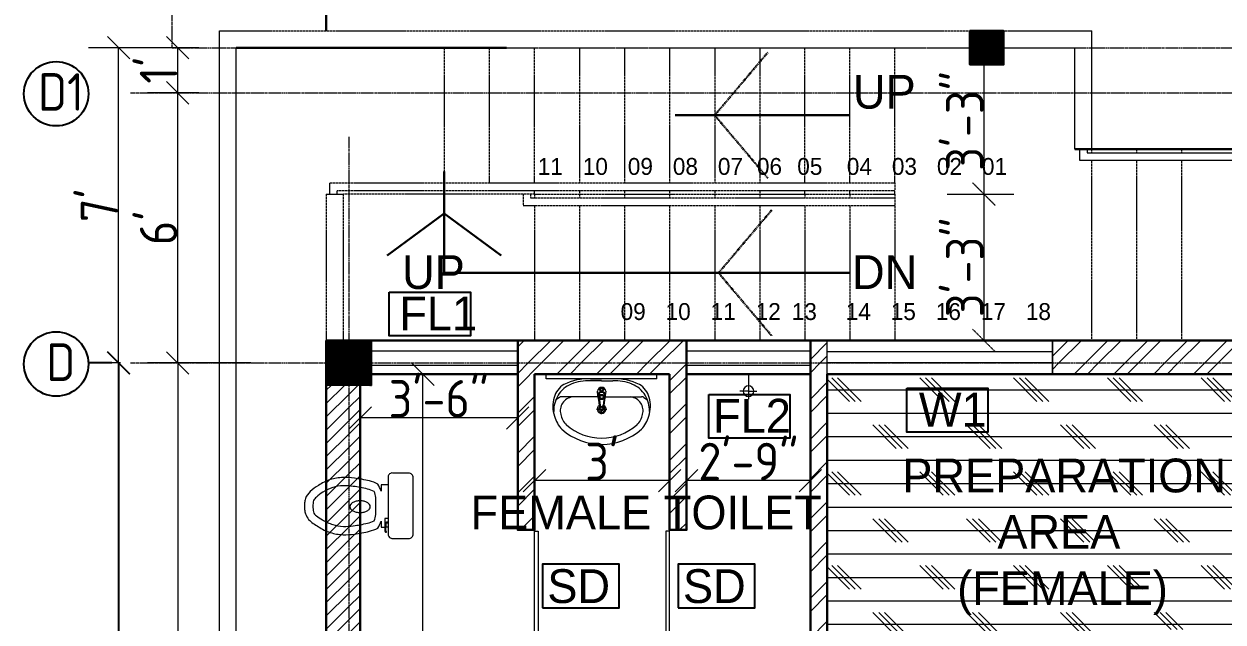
# Model space of a CAD drawing. Extents: x -95606 to 113309, y -42160 to -940.
# Drawn here: x -42601.6 to -42282, y -19575.5 to -19416.1 of the extents above; entities that cross this region are included whole.
import ezdxf

# ---------------------------------------------------------------- set-up
doc = ezdxf.new("R2010")
doc.units = 0
doc.header["$LTSCALE"] = 0.02
doc.header["$MEASUREMENT"] = 0
doc.header["$PDMODE"] = 3
doc.header["$PDSIZE"] = -2
for name, pattern in [('( Dashed )', [0.75, 0.5, -0.25]), ('ACAD_ISO04W100', [30, 24, -3, 0, -3]), ('CENTERX2', [101.6, 63.5, -12.7, 12.7, -12.7])]:
    doc.linetypes.add(name, pattern=pattern)
doc.layers.get('0').update_dxf_attribs({"linetype": 'CONTINUOUS'})
doc.layers.get('DEFPOINTS').update_dxf_attribs({"linetype": 'CONTINUOUS'})
for name, color, linetype, lineweight in [('dimension', 250, 'CONTINUOUS', 18), ('DOOR WIN TEXT', 102, 'CONTINUOUS', 25), ('Hatch', 252, 'CONTINUOUS', 9), ('RBH CENTER LINE', 1, 'ACAD_ISO04W100', 13), ('RBH DIMENSIONS', 8, 'CONTINUOUS', 15), ('RBH FURNISHING', 112, 'CONTINUOUS', 0), ('RBH HAND RAIL - 0.13', 131, 'CONTINUOUS', 13), ('RBH hatch', 43, 'CONTINUOUS', 0), ('RBH TEXT', 50, 'CONTINUOUS', 13), ('RBH TEXT FRAME', 90, 'CONTINUOUS', 25), ('RBH WALL - 0.18', 252, 'CONTINUOUS', 18), ('RBH WALL - 0.30', 7, 'CONTINUOUS', 30), ('RBH-FURNITURE', 112, 'CONTINUOUS', 15), ('T', 15, 'CONTINUOUS', 9)]:
    doc.layers.add(name, color=color, linetype=linetype, lineweight=lineweight)
doc.layers.add('RBH DO & WIN', color=7, linetype='CONTINUOUS', lineweight=9, true_color=0x8a008a)
doc.layers.add('RBH STAIRCASE', color=7, linetype='CONTINUOUS', lineweight=15, true_color=0x287763)
doc.styles.add('RBH-225', font='ARIALN.TTF', dxfattribs={"height": 225})
doc.styles.get("Standard").update_dxf_attribs({"font": 'ISOCP'})
doc.dimstyles.new('RBH DIM 01', dxfattribs={"dimtxt": 10, "dimasz": 6, "dimexe": 8, "dimexo": 5, "dimgap": 0.09, "dimtad": 1, "dimdec": 0, "dimzin": 0, "dimdsep": 46, "dimlunit": 4, "dimtxsty": 'Standard', "dimblk": 'OBLIQUE', "dimcen": 0.09, "dimclrd": 4, "dimclre": 1, "dimclrt": 2, "dimadec": 0, "dimazin": 0, "dimtfac": 1, "dimtdec": 0, "dimtofl": 0, "dimtmove": 0, "dimatfit": 3, "dimldrblk": 'OPEN30', "dimfxl": 1, "dimtolj": 1, "dimtzin": 0, "dimlwd": -1, "dimlwe": -1, "dimarcsym": 0})
pattern_1 = [(45, (-411609.7358, -522238.5927), (-1.767766953, 1.767766953), [])]
pattern_2 = [(45, (-42283.114, -20054.234), (-5.3033, 5.3033), []), (45, (-42279.5785, -20054.234), (-5.3033, 5.3033), [])]

# ---------------------------------------------------------------- blocks, each defined once
blk = doc.blocks.new('_Oblique')
at = {"color": 0, "linetype": 'ByBlock', "lineweight": -2}
blk.add_line((-0.5, -0.5), (0.5, 0.5), dxfattribs=at)
blk = doc.blocks.new('*D916')
at = {"layer": 'DEFPOINTS', "color": 0, "lineweight": -2, "ltscale": 0.75, "transparency": 16777216}
for p in [(-42536.13, -19506.46), (-42560.61, -19713.46), (-42536.13, -19713.46)]:
    blk.add_point(p, dxfattribs=at)
at = {"layer": 'RBH DIMENSIONS', "color": 1, "ltscale": 0.75, "transparency": 16777216}
for p, q in [((-42541.13, -19506.46), (-42568.61, -19506.46)), ((-42541.13, -19713.46), (-42568.61, -19713.46))]:
    blk.add_line(p, q, dxfattribs=at)
at = {"layer": 'RBH DIMENSIONS', "color": 4, "ltscale": 0.75, "transparency": 16777216}
blk.add_line((-42560.61, -19506.46), (-42560.61, -19713.46), dxfattribs=at)
at = {"layer": 'RBH DIMENSIONS', "color": 4, "ltscale": 0.75, "transparency": 16777216, "xscale": 6, "yscale": 6, "zscale": 6}
for p, rotation in [((-42560.61, -19506.46), 90), ((-42560.61, -19713.46), 270)]:
    blk.add_blockref('_Oblique', p, dxfattribs=dict(at, rotation=rotation))
at = {"layer": 'RBH DIMENSIONS', "color": 2, "ltscale": 0.75, "transparency": 16777216, "insert": (-42565.7, -19609.96), "char_height": 10, "attachment_point": 5, "rotation": 90}
blk.add_mtext('\\A1;17\'-3"', dxfattribs=at)
blk = doc.blocks.new('_Open30')
at = {"color": 0, "linetype": 'ByBlock', "lineweight": -2}
for p, q in [((-1, 0.268), (0, 0)), ((0, 0), (-1, -0.268)), ((0, 0), (-1, 0))]:
    blk.add_line(p, q, dxfattribs=at)
blk = doc.blocks.new('*D1022')
at = {"layer": 'DEFPOINTS', "color": 0, "lineweight": -2, "ltscale": 0.75, "transparency": 16777216}
for p in [(-42573.16, -19506.46), (-42576.35, -20127.46), (-42573.16, -20127.46)]:
    blk.add_point(p, dxfattribs=at)
at = {"layer": 'DOOR WIN TEXT', "color": 1, "ltscale": 0.75, "transparency": 16777216}
for p, q in [((-42578.16, -19506.46), (-42584.35, -19506.46)), ((-42578.16, -20127.46), (-42584.35, -20127.46))]:
    blk.add_line(p, q, dxfattribs=at)
at = {"layer": 'DOOR WIN TEXT', "color": 4, "ltscale": 0.75, "transparency": 16777216}
blk.add_line((-42576.35, -19506.46), (-42576.35, -20127.46), dxfattribs=at)
at = {"layer": 'DOOR WIN TEXT', "color": 4, "ltscale": 0.75, "transparency": 16777216, "xscale": 6, "yscale": 6, "zscale": 6}
for p, rotation in [((-42576.35, -19506.46), 90), ((-42576.35, -20127.46), 270)]:
    blk.add_blockref('_Oblique', p, dxfattribs=dict(at, rotation=rotation))
at = {"layer": 'DOOR WIN TEXT', "color": 2, "ltscale": 0.75, "transparency": 16777216, "insert": (-42581.44, -19816.96), "char_height": 10, "attachment_point": 5, "rotation": 90}
blk.add_mtext('\\A1;51\'-9"', dxfattribs=at)
blk = doc.blocks.new('WC')
at = {"layer": 'T', "color": 20, "linetype": 'Continuous'}
blk.add_lwpolyline([(5.19, -7.49), (5.19, -5.59), (3.55, -5.59, 0.030523), (5.44, -4.74, 0.05474), (6.26, -2.48, 0.027682), (7.01, 1.53, 0.037906), (7.17, 4.51, 0.071829), (6.6, 7.97, 0.071599), (5.06, 11.13, 0.031633), (3.45, 13.29, 0.110465), (1.54, 14.57, 0.07261), (0.41, 14.79, 0.024061), (-0.48, 14.82, 0.024061), (-1.37, 14.79, 0.07261), (-2.5, 14.57, 0.050277), (-3.98, 13.73, 0.071878), (-5.95, 11.13, 0.071599), (-7.48, 7.97, 0.071829), (-8.06, 4.51, 0.037906), (-7.9, 1.53, 0.027682), (-7.15, -2.48, 0.05474), (-6.32, -4.74, 0.030523), (-4.44, -5.59), (-6.07, -5.59), (-6.07, -6.59)], format="xyb", dxfattribs=at)
at = {"layer": 'T', "color": 15, "linetype": 'Continuous'}
blk.add_lwpolyline([(4.82, 1.82, 0.037906), (4.96, 4.46, 0.071829), (4.49, 7.3, 0.071599), (3.23, 9.89, 0.086862), (1.94, 11.66, 0.110155), (1.03, 12.41, 0.060632), (-0.48, 12.6, 0.060632), (-1.99, 12.41, 0.164712), (-3.03, 11.66, 0.057058), (-4.11, 10.06, 0.044456), (-5.37, 7.3, 0.071829), (-5.84, 4.46, 0.037906), (-5.7, 1.82, 0.027682), (-5, -1.96, 0.05474), (-4.34, -3.76, 0.070903), (-2.72, -4.2), (-0.48, -4.2), (1.84, -4.2, 0.070903), (3.45, -3.76, 0.05474), (4.11, -1.96, 0.027682)], format="xyb", close=True, dxfattribs=at)
at = {"layer": 'T', "color": 20, "linetype": 'Continuous'}
for points in [[(0.97, 0, 0.059019), (0.84, 1.08, 0.072585), (0.51, 1.91, 0.106664), (-0.05, 2.53, 0.156282), (-0.6, 2.7, 0.156282), (-1.15, 2.53, 0.106664), (-1.71, 1.91, 0.072585), (-2.04, 1.08, 0.059019), (-2.17, 0, 0.059019), (-2.04, -1.08, 0.072585), (-1.71, -1.91, 0.106664), (-1.15, -2.53, 0.156282), (-0.6, -2.7, 0.156282), (-0.05, -2.53, 0.106664), (0.51, -1.91, 0.072585), (0.84, -1.08, 0.059019)], [(-7.9, -14.15), (-0.48, -14.15), (7.16, -14.15, 0.414214), (8.37, -12.94), (8.37, -8.7, 0.457962), (7.4, -7.49), (-0.48, -7.49), (-7.92, -7.49, 0.418648), (-9.11, -8.7), (-9.11, -12.94, 0.414214)]]:
    blk.add_lwpolyline(points, format="xyb", close=True, dxfattribs=at)
for points in [[(-3.72, -7.5), (-3.72, -6.59), (-7.09, -6.59), (-7.4, -6.74), (-7.43, -7), (-7.2, -7.03), (-7.1, -6.89), (-6.77, -6.83), (-4.63, -7.05), (-4.63, -7.49)], [(-6.07, -7.49), (-6.07, -6.95)], [(-4.93, -7.03), (-4.93, -7.49)]]:
    blk.add_lwpolyline(points, dxfattribs=at)
blk = doc.blocks.new('WB')
at = {"layer": 'RBH-FURNITURE'}
for p, q in [((14.75, 0), (-14.75, 0)), ((-14.75, -1.21), (-14.75, 0)), ((14.75, -1.21), (14.75, 0)), ((14.75, -1.21), (-14.75, -1.21)), ((-3, -1.21), (0, -1.21)), ((0, -1.73), (-3, -1.73)), ((3, -1.21), (0, -1.21)), ((0, -1.73), (3, -1.73)), ((-11.23, -6.17), (-12.21, -6.82)), ((-0.92, -6.02), (-10.63, -6.02)), ((-0.97, -5.68), (-1.09, -4.54)), ((-0.79, -6.87), (-0.97, -5.68)), ((-0.79, -5.6), (-0.43, -8.26)), ((0.79, -5.6), (0.43, -8.26)), ((0.97, -5.68), (0.79, -6.87)), ((0.92, -6.02), (10.63, -6.02)), ((1.09, -4.54), (0.97, -5.68)), ((11.23, -6.17), (12.21, -6.82)), ((-1.37, -9.3), (-0.4, -9.3)), ((-0.58, -8.36), (-0.79, -6.87)), ((-0.43, -9.02), (-0.51, -8.59)), ((-0.4, -9.29), (-0.43, -9.02)), ((0.43, -9.02), (0.4, -9.29)), ((0.4, -9.3), (1.37, -9.3)), ((0.51, -8.59), (0.43, -9.02)), ((0.79, -6.87), (0.58, -8.36)), ((-12.78, -9.89), (-12.88, -9.99)), ((0, -10.67), (0, -9.65)), ((12.78, -9.89), (12.88, -9.99))]:
    blk.add_line(p, q, dxfattribs=at)
for centre, radius in [((0, -6.07), 0.685), ((0, -4.04), 0.514), ((0, -6.07), 0.432), ((0, -4.04), 0.321)]:
    blk.add_circle(centre, radius, dxfattribs=at)
for centre, radius, start, end in [((-7.16, -7.59), 5.67, 120.7623, 165.9135), ((-5.53, -9.31), 7.14, 110.9838, 148.6276), ((-3.52, -16.03), 14.83, 87.9944, 116.1607), ((-3.22, -15.03), 13.31, 89.0694, 111.4765), ((3.52, -16.03), 14.83, 63.8393, 92.0056), ((3.22, -15.03), 13.31, 68.5235, 90.9306), ((5.53, -9.31), 7.14, 31.3724, 69.0162), ((7.16, -7.59), 5.67, 14.0865, 59.2377), ((-4.92, -8.56), 8.09, 163.1196, 198.8786), ((-4.11, -9.93), 8.67, 150.0649, 179.7323), ((-10.69, -7), 0.983, 86.5266, 123.1336), ((-7.35, -9.72), 3.69, 97.2543, 195.0894), ((-0.01, -4.56), 1.07, 89.3443, 179.2708), ((-0.01, -5.53), 0.972, 89.2747, 188.6156), ((-0.02, -5.62), 0.775, 88.6678, 178.6678), ((0.01, -4.56), 1.07, 0.7292, 90.6557), ((0.01, -5.53), 0.972, 351.3844, 90.7253), ((0.02, -5.62), 0.775, 1.3322, 91.3322), ((7.35, -9.72), 3.69, 344.9106, 82.7457), ((10.69, -7), 0.983, 56.8664, 93.4734), ((4.11, -9.93), 8.67, 0.2677, 29.9351), ((4.92, -8.56), 8.09, 341.1214, 16.8804), ((0, -9.3), 1.17, 120.0928, 59.9072), ((0, -9.3), 0.811, 127.5099, 52.4901), ((0.08, -8.28), 0.662, 186.9811, 207.7666), ((0.08, -8.28), 0.662, 207.7666, 263.0189), ((-0.02, -8.2), 0.416, 187.5946, 272.7942), ((-0.02, -8.97), 0.416, 187.5946, 220.849), ((-0.02, -9.27), 0.382, 183.1717, 272.2809), ((-0.02, -8.97), 0.416, 220.849, 272.7942), ((0.02, -8.2), 0.416, 267.2058, 352.4054), ((-0.08, -8.28), 0.662, 276.9811, 332.2334), ((0.02, -8.97), 0.416, 267.2058, 352.4054), ((0.02, -9.27), 0.382, 267.7191, 356.8283), ((-0.08, -8.28), 0.662, 332.2334, 353.0189), ((-4.48, -8.94), 8.39, 195.4747, 223.0442), ((-5.28, -9.48), 5.76, 192.0953, 224.6543), ((5.28, -9.48), 5.76, 315.3457, 347.9047), ((4.48, -8.94), 8.39, 316.9558, 344.5253), ((0.05, -2.55), 16.14, 228.6421, 269.8056), ((0.05, -2.55), 14.46, 229.3366, 269.8056), ((-0.05, -2.55), 14.46, 270.1944, 310.6634), ((-0.05, -2.55), 16.14, 270.1944, 311.3579)]:
    blk.add_arc(centre, radius, start, end, dxfattribs=at)
blk = doc.blocks.new('VF')
at = {"layer": 'RBH FURNISHING', "ltscale": 0.75}
for p, q in [((0, 0), (-4.54, 0)), ((0, 0), (0, 4.21)), ((0, -9.02), (0, 0)), ((0, 0), (4.54, 0))]:
    blk.add_line(p, q, dxfattribs=at)
blk.add_circle((0, 0), 2.86, dxfattribs=at)
blk = doc.blocks.new('*D1028')
at = {"layer": 'DEFPOINTS', "color": 0, "lineweight": -2, "ltscale": 0.75, "transparency": 16777216}
for p in [(-42509, -19509.46), (-42495.29, -19509.46), (-42512, -19677.46)]:
    blk.add_point(p, dxfattribs=at)
at = {"layer": 'RBH DIMENSIONS', "color": 1, "ltscale": 0.75, "transparency": 16777216}
for p, q in [((-42504, -19509.46), (-42487.29, -19509.46)), ((-42507, -19677.46), (-42487.29, -19677.46))]:
    blk.add_line(p, q, dxfattribs=at)
at = {"layer": 'RBH DIMENSIONS', "color": 4, "ltscale": 0.75, "transparency": 16777216}
blk.add_line((-42495.29, -19677.46), (-42495.29, -19509.46), dxfattribs=at)
at = {"layer": 'RBH DIMENSIONS', "color": 4, "ltscale": 0.75, "transparency": 16777216, "xscale": 6, "yscale": 6, "zscale": 6}
for p, rotation in [((-42495.29, -19509.46), 90), ((-42495.29, -19677.46), 270)]:
    blk.add_blockref('_Oblique', p, dxfattribs=dict(at, rotation=rotation))
at = {"layer": 'RBH DIMENSIONS', "color": 2, "ltscale": 0.75, "transparency": 16777216, "insert": (-42500.38, -19593.46), "char_height": 10, "attachment_point": 5, "rotation": 90}
blk.add_mtext("\\A1;14'", dxfattribs=at)
blk = doc.blocks.new('*D1030')
at = {"layer": 'DEFPOINTS', "color": 0, "lineweight": -2, "ltscale": 0.75, "transparency": 16777216}
for p in [(-42425, -19509.46), (-42392, -19509.46), (-42425, -19537.81)]:
    blk.add_point(p, dxfattribs=at)
at = {"layer": 'RBH DIMENSIONS', "color": 1, "ltscale": 0.75, "transparency": 16777216}
for p, q in [((-42425, -19514.46), (-42425, -19545.81)), ((-42392, -19514.46), (-42392, -19545.81))]:
    blk.add_line(p, q, dxfattribs=at)
at = {"layer": 'RBH DIMENSIONS', "color": 4, "ltscale": 0.75, "transparency": 16777216}
blk.add_line((-42392, -19537.81), (-42425, -19537.81), dxfattribs=at)
at = {"layer": 'RBH DIMENSIONS', "color": 4, "ltscale": 0.75, "transparency": 16777216, "xscale": 6, "yscale": 6, "zscale": 6, "rotation": 180}
blk.add_blockref('_Oblique', (-42425, -19537.81), dxfattribs=at)
at = {"layer": 'RBH DIMENSIONS', "color": 4, "ltscale": 0.75, "transparency": 16777216, "xscale": 6, "yscale": 6, "zscale": 6}
blk.add_blockref('_Oblique', (-42392, -19537.81), dxfattribs=at)
at = {"layer": 'RBH DIMENSIONS', "color": 2, "ltscale": 0.75, "transparency": 16777216, "insert": (-42408.5, -19532.72), "char_height": 10, "attachment_point": 5}
blk.add_mtext('\\A1;2\'-9"', dxfattribs=at)
blk = doc.blocks.new('*D1031')
at = {"layer": 'DEFPOINTS', "color": 0, "lineweight": -2, "ltscale": 0.75, "transparency": 16777216}
for p in [(-42465.5, -19509.46), (-42429.5, -19509.46), (-42465.5, -19537.81)]:
    blk.add_point(p, dxfattribs=at)
at = {"layer": 'RBH DIMENSIONS', "color": 1, "ltscale": 0.75, "transparency": 16777216}
for p, q in [((-42465.5, -19514.46), (-42465.5, -19545.81)), ((-42429.5, -19514.46), (-42429.5, -19545.81))]:
    blk.add_line(p, q, dxfattribs=at)
at = {"layer": 'RBH DIMENSIONS', "color": 4, "ltscale": 0.75, "transparency": 16777216}
blk.add_line((-42429.5, -19537.81), (-42465.5, -19537.81), dxfattribs=at)
at = {"layer": 'RBH DIMENSIONS', "color": 4, "ltscale": 0.75, "transparency": 16777216, "xscale": 6, "yscale": 6, "zscale": 6, "rotation": 180}
blk.add_blockref('_Oblique', (-42465.5, -19537.81), dxfattribs=at)
at = {"layer": 'RBH DIMENSIONS', "color": 4, "ltscale": 0.75, "transparency": 16777216, "xscale": 6, "yscale": 6, "zscale": 6}
blk.add_blockref('_Oblique', (-42429.5, -19537.81), dxfattribs=at)
at = {"layer": 'RBH DIMENSIONS', "color": 2, "ltscale": 0.75, "transparency": 16777216, "insert": (-42447.5, -19532.72), "char_height": 10, "attachment_point": 5}
blk.add_mtext("\\A1;3'", dxfattribs=at)
blk = doc.blocks.new('*D1056')
at = {"layer": 'DEFPOINTS', "color": 0, "lineweight": -2, "ltscale": 0.75, "transparency": 16777216}
for p in [(-42470, -19509.46), (-42512, -19512.46), (-42512, -19521.1)]:
    blk.add_point(p, dxfattribs=at)
at = {"layer": 'RBH DIMENSIONS', "color": 1, "ltscale": 0.75, "transparency": 16777216}
for p, q in [((-42470, -19514.46), (-42470, -19529.1)), ((-42512, -19517.46), (-42512, -19529.1))]:
    blk.add_line(p, q, dxfattribs=at)
at = {"layer": 'RBH DIMENSIONS', "color": 4, "ltscale": 0.75, "transparency": 16777216}
blk.add_line((-42470, -19521.1), (-42512, -19521.1), dxfattribs=at)
at = {"layer": 'RBH DIMENSIONS', "color": 4, "ltscale": 0.75, "transparency": 16777216, "xscale": 6, "yscale": 6, "zscale": 6, "rotation": 180}
blk.add_blockref('_Oblique', (-42512, -19521.1), dxfattribs=at)
at = {"layer": 'RBH DIMENSIONS', "color": 4, "ltscale": 0.75, "transparency": 16777216, "xscale": 6, "yscale": 6, "zscale": 6}
blk.add_blockref('_Oblique', (-42470, -19521.1), dxfattribs=at)
at = {"layer": 'RBH DIMENSIONS', "color": 2, "ltscale": 0.75, "transparency": 16777216, "insert": (-42491, -19516.01), "char_height": 10, "attachment_point": 5}
blk.add_mtext('\\A1;3\'-6"', dxfattribs=at)
blk = doc.blocks.new('*D958')
at = {"layer": 'DEFPOINTS', "color": 0, "lineweight": -2, "ltscale": 0.75, "transparency": 16777216}
for p in [(-42560.61, -19434.46), (-42560.61, -19434.46), (-42560.61, -19506.46)]:
    blk.add_point(p, dxfattribs=at)
at = {"layer": 'RBH DIMENSIONS', "color": 1, "ltscale": 0.75, "transparency": 16777216}
for p, q in [((-42565.61, -19434.46), (-42568.61, -19434.46)), ((-42565.61, -19506.46), (-42568.61, -19506.46))]:
    blk.add_line(p, q, dxfattribs=at)
at = {"layer": 'RBH DIMENSIONS', "color": 4, "ltscale": 0.75, "transparency": 16777216}
blk.add_line((-42560.61, -19506.46), (-42560.61, -19434.46), dxfattribs=at)
at = {"layer": 'RBH DIMENSIONS', "color": 4, "ltscale": 0.75, "transparency": 16777216, "xscale": 6, "yscale": 6, "zscale": 6}
for p, rotation in [((-42560.61, -19434.46), 90), ((-42560.61, -19506.46), 270)]:
    blk.add_blockref('_Oblique', p, dxfattribs=dict(at, rotation=rotation))
at = {"layer": 'RBH DIMENSIONS', "color": 2, "ltscale": 0.75, "transparency": 16777216, "insert": (-42565.7, -19470.46), "char_height": 10, "attachment_point": 5, "rotation": 90}
blk.add_mtext("\\A1;6'", dxfattribs=at)
blk = doc.blocks.new('*D959')
at = {"layer": 'DEFPOINTS', "color": 0, "lineweight": -2, "ltscale": 0.75, "transparency": 16777216}
for p in [(-42576.35, -19422.46), (-42562.12, -19422.46), (-42570.88, -19506.46)]:
    blk.add_point(p, dxfattribs=at)
at = {"layer": 'RBH DIMENSIONS', "color": 1, "ltscale": 0.75, "transparency": 16777216}
for p, q in [((-42567.12, -19422.46), (-42584.35, -19422.46)), ((-42575.88, -19506.46), (-42584.35, -19506.46))]:
    blk.add_line(p, q, dxfattribs=at)
at = {"layer": 'RBH DIMENSIONS', "color": 4, "ltscale": 0.75, "transparency": 16777216}
blk.add_line((-42576.35, -19506.46), (-42576.35, -19422.46), dxfattribs=at)
at = {"layer": 'RBH DIMENSIONS', "color": 4, "ltscale": 0.75, "transparency": 16777216, "xscale": 6, "yscale": 6, "zscale": 6}
for p, rotation in [((-42576.35, -19422.46), 90), ((-42576.35, -19506.46), 270)]:
    blk.add_blockref('_Oblique', p, dxfattribs=dict(at, rotation=rotation))
at = {"layer": 'RBH DIMENSIONS', "color": 2, "ltscale": 0.75, "transparency": 16777216, "insert": (-42581.44, -19464.46), "char_height": 10, "attachment_point": 5, "rotation": 90}
blk.add_mtext("\\A1;7'", dxfattribs=at)
blk = doc.blocks.new('*D988')
at = {"layer": 'DEFPOINTS', "color": 0, "lineweight": -2, "ltscale": 0.75, "transparency": 16777216}
for p in [(-42560.61, -19422.46), (-42549.93, -19422.46), (-42549.93, -19434.46)]:
    blk.add_point(p, dxfattribs=at)
at = {"layer": 'dimension', "color": 1, "ltscale": 0.75, "transparency": 16777216}
for p, q in [((-42554.93, -19422.46), (-42568.61, -19422.46)), ((-42554.93, -19434.46), (-42568.61, -19434.46))]:
    blk.add_line(p, q, dxfattribs=at)
at = {"layer": 'dimension', "color": 4, "ltscale": 0.75, "transparency": 16777216}
blk.add_line((-42560.61, -19434.46), (-42560.61, -19422.46), dxfattribs=at)
at = {"layer": 'dimension', "color": 4, "ltscale": 0.75, "transparency": 16777216, "xscale": 6, "yscale": 6, "zscale": 6}
for p, rotation in [((-42560.61, -19422.46), 90), ((-42560.61, -19434.46), 270)]:
    blk.add_blockref('_Oblique', p, dxfattribs=dict(at, rotation=rotation))
at = {"layer": 'dimension', "color": 2, "ltscale": 0.75, "transparency": 16777216, "insert": (-42565.7, -19428.46), "char_height": 10, "attachment_point": 5, "rotation": 90}
blk.add_mtext("\\A1;1'", dxfattribs=at)
blk = doc.blocks.new('*D991')
at = {"layer": 'DEFPOINTS', "color": 0, "linetype": '( Dashed )', "lineweight": -2, "ltscale": 0.75, "transparency": 16777216}
for p in [(-42360.53, -19422.46), (-42360.53, -19461.46), (-42345.75, -19461.46)]:
    blk.add_point(p, dxfattribs=at)
at = {"layer": 'RBH DIMENSIONS', "color": 1, "ltscale": 0.75, "transparency": 16777216}
for p, q in [((-42355.53, -19422.46), (-42337.75, -19422.46)), ((-42355.53, -19461.46), (-42337.75, -19461.46))]:
    blk.add_line(p, q, dxfattribs=at)
at = {"layer": 'RBH DIMENSIONS', "color": 4, "ltscale": 0.75, "transparency": 16777216}
blk.add_line((-42345.75, -19422.46), (-42345.75, -19461.46), dxfattribs=at)
at = {"layer": 'RBH DIMENSIONS', "color": 4, "linetype": '( Dashed )', "ltscale": 0.75, "transparency": 16777216, "xscale": 6, "yscale": 6, "zscale": 6}
for p, rotation in [((-42345.75, -19422.46), 90), ((-42345.75, -19461.46), 270)]:
    blk.add_blockref('_Oblique', p, dxfattribs=dict(at, rotation=rotation))
at = {"layer": 'RBH DIMENSIONS', "color": 2, "linetype": '( Dashed )', "ltscale": 0.75, "transparency": 16777216, "insert": (-42350.84, -19441.96), "char_height": 10, "attachment_point": 5, "rotation": 90}
blk.add_mtext('\\A1;3\'-3"', dxfattribs=at)
blk = doc.blocks.new('*D992')
at = {"layer": 'DEFPOINTS', "color": 0, "linetype": '( Dashed )', "lineweight": -2, "ltscale": 0.75, "transparency": 16777216}
for p in [(-42360.53, -19461.46), (-42360.53, -19500.46), (-42345.75, -19500.46)]:
    blk.add_point(p, dxfattribs=at)
at = {"layer": 'RBH DIMENSIONS', "color": 1, "ltscale": 0.75, "transparency": 16777216}
for p, q in [((-42355.53, -19461.46), (-42337.75, -19461.46)), ((-42355.53, -19500.46), (-42337.75, -19500.46))]:
    blk.add_line(p, q, dxfattribs=at)
at = {"layer": 'RBH DIMENSIONS', "color": 4, "ltscale": 0.75, "transparency": 16777216}
blk.add_line((-42345.75, -19461.46), (-42345.75, -19500.46), dxfattribs=at)
at = {"layer": 'RBH DIMENSIONS', "color": 4, "linetype": '( Dashed )', "ltscale": 0.75, "transparency": 16777216, "xscale": 6, "yscale": 6, "zscale": 6}
for p, rotation in [((-42345.75, -19461.46), 90), ((-42345.75, -19500.46), 270)]:
    blk.add_blockref('_Oblique', p, dxfattribs=dict(at, rotation=rotation))
at = {"layer": 'RBH DIMENSIONS', "color": 2, "linetype": '( Dashed )', "ltscale": 0.75, "transparency": 16777216, "insert": (-42350.84, -19480.96), "char_height": 10, "attachment_point": 5, "rotation": 90}
blk.add_mtext('\\A1;3\'-3"', dxfattribs=at)

msp = doc.modelspace()

# ---------------------------------------------------------------- hatches: boundary and pattern name
at = {"layer": 'Hatch', "ltscale": 0.75}
h = msp.add_hatch(dxfattribs=at)
h.set_pattern_fill('ANSI31', color=256, scale=20)
h.set_pattern_definition(pattern_1)
h.paths.add_polyline_path([(-42514.996, -19512.459), (-42520.996, -19512.459), (-42520.996, -19600.69), (-42514.996, -19600.69)])
h = msp.add_hatch(dxfattribs=at)
h.set_pattern_fill('ANSI31', color=256, scale=20)
h.set_pattern_definition(pattern_1)
h.paths.add_polyline_path([(-42511.996, -19512.459), (-42514.996, -19512.459), (-42514.996, -19600.69), (-42511.996, -19600.69)])
at = {"layer": 'RBH DIMENSIONS'}
h = msp.add_hatch(dxfattribs=at)
h.set_pattern_fill('ANSI31', color=6)
h.set_pattern_definition([(45, (-411655.90947, -520889.69431), (-0.088388347648, 0.088388347648), [])])
h.paths.add_polyline_path([(-42349.496, -19417.959), (-42349.496, -19426.959), (-42340.496, -19426.959), (-42340.496, -19417.959)])
h = msp.add_hatch(dxfattribs=at)
h.set_pattern_fill('ANSI31', color=6)
h.set_pattern_definition([(45, (-411938.71602, -521601.55568), (-0.088388347648, 0.088388347648), [])])
h.paths.add_polyline_path([(-42520.996, -19500.459), (-42520.996, -19512.459), (-42508.996, -19512.459), (-42508.996, -19500.459)])
at = {"layer": 'RBH hatch', "ltscale": 0.75}
h = msp.add_hatch(dxfattribs=at)
h.set_pattern_fill('ANSI32', color=256, scale=20)
h.set_pattern_definition(pattern_2)
h.paths.add_polyline_path([(-42424.996, -19500.459), (-42469.996, -19500.459), (-42469.996, -19506.459), (-42424.996, -19506.459)])
h = msp.add_hatch(dxfattribs=at)
h.set_pattern_fill('ANSI32', color=256, scale=20)
h.set_pattern_definition(pattern_2)
h.paths.add_polyline_path([(-42387.496, -19500.459), (-42391.996, -19500.459), (-42391.996, -19506.459), (-42387.496, -19506.459)])
h = msp.add_hatch(dxfattribs=at)
h.set_pattern_fill('ANSI32', color=256, scale=20)
h.set_pattern_definition(pattern_2)
h.paths.add_polyline_path([(-42220.996, -19500.459), (-42327.496, -19500.459), (-42327.496, -19506.459), (-42220.996, -19506.459)])
h = msp.add_hatch(dxfattribs=at)
h.set_pattern_fill('ANSI32', color=256, scale=20)
h.set_pattern_definition(pattern_2)
h.paths.add_polyline_path([(-42424.996, -19506.459), (-42469.996, -19506.459), (-42469.996, -19509.459), (-42469.996, -19550.959), (-42465.496, -19550.959), (-42465.496, -19509.459), (-42429.496, -19509.459), (-42429.496, -19550.959), (-42424.996, -19550.959), (-42424.996, -19509.459)])
h = msp.add_hatch(dxfattribs=at)
h.set_pattern_fill('ANSI32', color=256, scale=20)
h.set_pattern_definition(pattern_2)
h.paths.add_polyline_path([(-42387.496, -19509.459), (-42387.496, -19506.459), (-42391.996, -19506.459), (-42391.996, -19509.459), (-42391.996, -19677.459), (-42393.996, -19677.459), (-42393.996, -19681.959), (-42387.496, -19681.959)])
h = msp.add_hatch(dxfattribs=at)
h.set_pattern_fill('ANSI32', color=256, scale=20)
h.set_pattern_definition(pattern_2)
h.paths.add_polyline_path([(-42220.996, -19506.459), (-42327.496, -19506.459), (-42327.496, -19509.459), (-42220.996, -19509.459)])
h = msp.add_hatch(dxfattribs=at)
h.set_pattern_fill('CORK', color=256, scale=50)
h.set_pattern_definition([(0, (-411609.736, -522238.593), (0, 6.25), []), (135, (-411606.61, -522241.718), (-12.5, -12.5), [8.8388348, -8.8388348]), (135, (-411605.048, -522241.718), (-12.5, -12.5), [8.8388348, -8.8388348]), (135, (-411603.486, -522241.718), (-12.5, -12.5), [8.8388348, -8.8388348])])
h.paths.add_polyline_path([(-42306.342, -19577.459), (-42248.885, -19577.459, -0.7423581), (-42214.996, -19571.212), (-42214.996, -19512.459), (-42220.996, -19512.459), (-42220.996, -19509.459), (-42387.496, -19509.459), (-42387.496, -19621.959), (-42326.177, -19621.959, -0.0234986)])
h.paths.add_polyline_path([(-42176.996, -19509.459), (-42208.996, -19509.459), (-42208.996, -19512.459), (-42214.996, -19512.459), (-42214.996, -19571.212, -0.1195351), (-42212.996, -19579.459, -1), (-42176.996, -19579.459)])
h.paths.add_polyline_path([(-42370.598, -19576.95), (-42282.081, -19576.95), (-42282.081, -19526.097), (-42370.598, -19526.097)], flags=24)
h.paths.add_polyline_path([(-42199.539, -19533.098), (-42182.526, -19533.098), (-42182.526, -19509.928), (-42199.539, -19509.928)], flags=24)

# ---------------------------------------------------------------- linework, layer by layer
at = {"layer": 'RBH CENTER LINE', "linetype": 'CENTERX2', "ltscale": 0.12}
for p, q in [((-42562.118, -19422.459), (-40815.457, -19422.459)), ((-42573.161, -19434.459), (-40815.457, -19434.459)), ((-42514.996, -19446.195), (-42514.996, -20255.646)), ((-42573.161, -19506.459), (-40815.457, -19506.459))]:
    msp.add_line(p, q, dxfattribs=at)
msp.add_lwpolyline([(-42562.118, -19422.459), (-42562.118, -19405.417), (-42583.508, -19405.417)], dxfattribs=at)
at = {"layer": 'RBH DIMENSIONS', "ltscale": 0.75}
msp.add_lwpolyline([(-42520.996, -19500.459), (-42508.996, -19500.459), (-42508.996, -19512.459), (-42520.996, -19512.459)], close=True, dxfattribs=at)
msp.add_lwpolyline([(-42520.996, -19500.459), (-42508.996, -19500.459), (-42508.996, -19512.459), (-42520.996, -19512.459)], close=True, dxfattribs=at)
msp.add_lwpolyline([(-42520.996, -19500.459), (-42508.996, -19500.459), (-42508.996, -19512.459), (-42520.996, -19512.459)], close=True, dxfattribs=at)
at = {"layer": 'RBH DO & WIN', "ltscale": 0.75}
for p, q in [((-42387.496, -19509.459), (-42387.496, -19500.459)), ((-42327.496, -19509.459), (-42327.496, -19500.459)), ((-42469.996, -19503.329), (-42508.996, -19503.329)), ((-42391.996, -19503.329), (-42424.996, -19503.329)), ((-42327.496, -19503.491), (-42387.496, -19503.491)), ((-42469.996, -19507.172), (-42508.996, -19507.172)), ((-42391.996, -19507.172), (-42424.996, -19507.172)), ((-42327.496, -19506.426), (-42387.496, -19506.426))]:
    msp.add_line(p, q, dxfattribs=at)
msp.add_lwpolyline([(-42327.496, -19500.459), (-42327.496, -19509.459), (-42387.496, -19509.459), (-42387.496, -19500.459)], close=True, dxfattribs=at)
at = {"layer": 'RBH FURNISHING', "ltscale": 0.75}
for points in [[(-42465.496, -19551.279), (-42464.496, -19551.279), (-42464.496, -19581.279), (-42465.496, -19581.279)], [(-42429.496, -19551.279), (-42430.496, -19551.279), (-42430.496, -19581.279), (-42429.496, -19581.279)]]:
    msp.add_lwpolyline(points, close=True, dxfattribs=at)
at = {"layer": 'RBH HAND RAIL - 0.13', "ltscale": 5}
for p, q in [((-42320.246, -19449.459), (-42320.246, -19452.459)), ((-42318.246, -19449.459), (-42318.246, -19450.459)), ((-42318.246, -19450.459), (-42220.996, -19450.459)), ((-42320.246, -19452.459), (-42220.996, -19452.459))]:
    msp.add_line(p, q, dxfattribs=at)
at = {"layer": 'RBH HAND RAIL - 0.13', "linetype": '( Dashed )', "ltscale": 5}
for p, q in [((-42520.099, -19458.459), (-42369.496, -19458.459)), ((-42520.099, -19461.459), (-42520.099, -19458.459)), ((-42369.496, -19458.459), (-42369.496, -19460.459)), ((-42518.099, -19460.459), (-42369.496, -19460.459)), ((-42518.099, -19461.459), (-42518.099, -19460.459)), ((-42468.562, -19461.459), (-42468.562, -19464.459)), ((-42466.562, -19461.459), (-42466.562, -19462.459)), ((-42466.562, -19462.459), (-42369.496, -19462.459)), ((-42369.496, -19462.459), (-42369.496, -19464.459)), ((-42468.562, -19464.459), (-42369.496, -19464.459))]:
    msp.add_line(p, q, dxfattribs=at)
at = {"layer": 'RBH STAIRCASE', "linetype": '( Dashed )', "ltscale": 0.25}
for p, q in [((-42489.496, -19458.459), (-42489.496, -19422.459)), ((-42477.496, -19458.459), (-42477.496, -19422.459)), ((-42465.496, -19458.459), (-42465.496, -19422.459)), ((-42453.496, -19422.459), (-42453.496, -19458.459)), ((-42441.496, -19422.459), (-42441.496, -19458.459)), ((-42429.496, -19422.459), (-42429.496, -19458.459)), ((-42417.496, -19422.459), (-42417.496, -19458.459)), ((-42405.496, -19422.459), (-42405.496, -19458.459)), ((-42393.496, -19458.459), (-42393.496, -19422.459)), ((-42381.496, -19458.459), (-42381.496, -19422.459)), ((-42369.496, -19458.459), (-42369.496, -19422.459)), ((-42316.996, -19450.459), (-42316.996, -19449.459)), ((-42304.996, -19450.459), (-42304.996, -19449.459)), ((-42292.996, -19450.459), (-42292.996, -19449.459)), ((-42316.996, -19500.459), (-42316.996, -19452.459)), ((-42304.996, -19500.459), (-42304.996, -19452.459)), ((-42292.996, -19500.459), (-42292.996, -19452.459)), ((-42465.496, -19464.459), (-42465.496, -19500.459)), ((-42453.496, -19464.459), (-42453.496, -19500.459)), ((-42441.496, -19464.459), (-42441.496, -19500.459)), ((-42429.496, -19464.459), (-42429.496, -19500.459)), ((-42417.496, -19464.459), (-42417.496, -19500.459)), ((-42405.496, -19464.459), (-42405.496, -19500.459)), ((-42393.496, -19464.459), (-42393.496, -19500.459)), ((-42381.496, -19464.459), (-42381.496, -19500.459)), ((-42369.496, -19464.459), (-42369.496, -19500.459))]:
    msp.add_line(p, q, dxfattribs=at)
at = {"layer": 'RBH STAIRCASE', "linetype": '( Dashed )', "ltscale": 5}
for p, q in [((-42465.496, -19461.459), (-42516.496, -19461.459)), ((-42465.496, -19461.459), (-42465.496, -19460.459)), ((-42465.496, -19461.459), (-42465.496, -19462.459)), ((-42465.496, -19461.459), (-42369.496, -19461.459)), ((-42453.496, -19460.459), (-42453.496, -19462.459)), ((-42441.496, -19460.459), (-42441.496, -19462.459)), ((-42429.496, -19460.459), (-42429.496, -19462.459)), ((-42417.496, -19460.459), (-42417.496, -19462.459)), ((-42405.496, -19460.459), (-42405.496, -19462.459)), ((-42393.496, -19461.459), (-42393.496, -19460.459)), ((-42393.496, -19461.459), (-42393.496, -19462.459)), ((-42381.496, -19461.459), (-42381.496, -19460.459)), ((-42381.496, -19461.459), (-42381.496, -19462.459)), ((-42369.496, -19461.459), (-42369.496, -19460.459)), ((-42369.496, -19461.459), (-42369.496, -19462.459))]:
    msp.add_line(p, q, dxfattribs=at)
at = {"layer": 'RBH TEXT FRAME', "color": 4}
for points in [[(-42504.213, -19487.572), (-42482.616, -19487.572), (-42482.616, -19499.252), (-42504.213, -19499.252)], [(-42366.325, -19513.208), (-42344.728, -19513.208), (-42344.728, -19524.889), (-42366.325, -19524.889)], [(-42419.083, -19514.825), (-42397.487, -19514.825), (-42397.487, -19526.506), (-42419.083, -19526.506)], [(-42463.343, -19571.729), (-42442.956, -19571.729), (-42442.956, -19560.049), (-42463.343, -19560.049)], [(-42427.191, -19571.729), (-42406.803, -19571.729), (-42406.803, -19560.049), (-42427.191, -19560.049)]]:
    msp.add_lwpolyline(points, close=True, dxfattribs=at)
at = {"layer": 'RBH TEXT FRAME'}
for centre in [(-42592.993, -19434.734), (-42592.993, -19506.734)]:
    msp.add_circle(centre, 8.578, dxfattribs=at)
at = {"layer": 'RBH WALL - 0.18', "ltscale": 0.75}
for p, q in [((-42549.496, -20161.959), (-42549.496, -19417.959)), ((-42333.496, -19417.959), (-42316.996, -19417.959)), ((-42316.996, -19449.459), (-42316.996, -19417.959)), ((-42544.996, -20157.459), (-42544.996, -19422.459)), ((-42333.496, -19422.459), (-42321.496, -19422.459)), ((-42321.496, -19449.459), (-42321.496, -19422.459)), ((-42520.996, -19461.459), (-42516.496, -19461.459))]:
    msp.add_line(p, q, dxfattribs=at)
at = {"layer": 'RBH WALL - 0.18', "linetype": '( Dashed )', "ltscale": 0.75}
for p, q in [((-42549.496, -19417.959), (-42333.496, -19417.959)), ((-42340.496, -19422.459), (-42340.496, -19417.959))]:
    msp.add_line(p, q, dxfattribs=at)
at = {"layer": 'RBH WALL - 0.18', "linetype": '( Dashed )', "ltscale": 0.25}
for p, q in [((-42544.996, -19422.459), (-42333.496, -19422.459)), ((-42520.996, -19461.459), (-42520.996, -19500.459)), ((-42516.496, -19461.459), (-42516.496, -19500.459))]:
    msp.add_line(p, q, dxfattribs=at)
at = {"layer": 'RBH WALL - 0.30', "ltscale": 0.75}
for p, q in [((-42520.996, -19417.959), (-42520.996, -19179.459)), ((-42472.996, -19422.459), (-42544.996, -19422.459)), ((-42316.996, -19449.459), (-42321.496, -19449.459)), ((-42316.996, -19449.459), (-42220.996, -19449.459)), ((-42489.59, -19482.459), (-42489.59, -19455.459)), ((-42520.996, -19789.959), (-42520.996, -19500.459)), ((-42088.996, -19500.459), (-42520.996, -19500.459)), ((-42469.996, -19509.459), (-42469.996, -19500.459)), ((-42424.996, -19509.459), (-42424.996, -19500.459)), ((-42391.996, -19509.459), (-42391.996, -19500.459)), ((-42469.996, -19509.459), (-42508.996, -19509.459)), ((-42429.496, -19509.459), (-42465.496, -19509.459)), ((-42391.996, -19509.459), (-42424.996, -19509.459)), ((-42391.996, -19677.459), (-42391.996, -19509.459)), ((-42387.496, -19681.959), (-42387.496, -19509.459)), ((-42220.996, -19509.459), (-42387.496, -19509.459)), ((-42511.996, -19707.459), (-42511.996, -19512.459))]:
    msp.add_line(p, q, dxfattribs=at)
msp.add_lwpolyline([(-42349.496, -19417.959), (-42340.496, -19417.959), (-42340.496, -19426.959), (-42349.496, -19426.959)], close=True, dxfattribs=at)
at = {"layer": 'RBH WALL - 0.30', "linetype": '( Dashed )', "ltscale": 0.75}
for points in [[(-42403.343, -19423.718), (-42417.496, -19440.459), (-42403.343, -19457.2)], [(-42402.312, -19465.718), (-42416.465, -19482.459), (-42402.312, -19499.2)]]:
    msp.add_lwpolyline(points, dxfattribs=at)
at = {"layer": 'RBH WALL - 0.30', "ltscale": 0.75}
for points in [[(-42381.496, -19440.459), (-42428.033, -19440.459)], [(-42504.81, -19477.821), (-42489.59, -19466.66), (-42474.369, -19477.821)], [(-42489.59, -19482.459), (-42381.496, -19482.459)], [(-42469.996, -19509.459), (-42469.996, -19550.959), (-42465.496, -19550.959), (-42465.496, -19509.459)], [(-42429.496, -19509.459), (-42429.496, -19550.959), (-42424.996, -19550.959), (-42424.996, -19509.459)]]:
    msp.add_lwpolyline(points, dxfattribs=at)

# ---------------------------------------------------------------- block references
at = {"layer": 'RBH WALL - 0.30'}
msp.add_blockref('WB', (-42447.626, -19509.459), dxfattribs=at)
at = {"layer": 'RBH WALL - 0.30', "xscale": -0.5, "yscale": 0.5, "zscale": 0.5, "rotation": 180}
msp.add_blockref('VF', (-42408.496, -19513.967), dxfattribs=at)
at = {"layer": 'RBH WALL - 0.30', "rotation": 90}
msp.add_blockref('WC', (-42511.996, -19544.147), dxfattribs=at)

# ---------------------------------------------------------------- texts
at = {"layer": 'DOOR WIN TEXT', "color": 4, "char_height": 9, "style": 'RBH-225'}
for s, insert, attachment_point in [('\\pi27.072;{\\fStylus BT|b0|i0|c0|p34;FL1}', (-42528.63, -19488.76), 1), ('\\pi27.672;{\\fStylus BT|b0|i0|c0|p34;W1}', (-42390.742, -19514.396), 1), ('\\pi25.574;{\\fStylus BT|b0|i0|c0|p34;FL2}', (-42443.501, -19516.013), 1), ('\\pi27.036;{\\fStylus BT|b0|i0|c0|p34;SD}', (-42489.139, -19570.541), 7), ('\\pi27.036;{\\fStylus BT|b0|i0|c0|p34;SD}', (-42452.986, -19570.541), 7)]:
    msp.add_mtext_dynamic_manual_height_columns(s, width=70.71517, gutter_width=1, heights=[0], dxfattribs=dict(at, insert=insert, attachment_point=attachment_point))
at = {"layer": 'RBH TEXT', "char_height": 10, "attachment_point": 1}
for s, insert in [('\\pi6.8262;D1', (-42604.655, -19429.237)), ('\\pi9.0415;D', (-42604.655, -19501.237))]:
    msp.add_mtext_dynamic_manual_height_columns(s, width=23.65244, gutter_width=1, heights=[0], dxfattribs=dict(at, insert=insert))
at = {"layer": 'RBH TEXT', "color": 0, "char_height": 9, "attachment_point": 1, "style": 'RBH-225'}
for s, width, insert in [('\\pi27.936;{\\fStylus BT|b0|i0|c0|p34;UP}', 70.71517, (-42408.581, -19429.699)), ('\\pi27.936;{\\fStylus BT|b0|i0|c0|p34;UP}', 70.71517, (-42528.739, -19477.735)), ('\\pi27.682;{\\fStylus BT|b0|i0|c0|p34;DN}', 70.71517, (-42408.581, -19477.735)), ('\\pi-5.6168;{\\fStylus BT|b0|i0|c0|p34;PREPARATION \\P\\pi19.716;AREA\\P\\pi9;(FEMALE)}', 70.71517, (-42361.881, -19531.938)), ('\\pi15.779;{\\fStylus BT|b0|i0|c0|p34;FEMALE TOILET}', 121.49163, (-42498.34, -19541.789))]:
    msp.add_mtext_dynamic_manual_height_columns(s, width=width, gutter_width=1, heights=[0], dxfattribs=dict(at, insert=insert))
at = {"layer": 'RBH TEXT', "color": 0, "linetype": '( Dashed )', "char_height": 4.5, "attachment_point": 3, "style": 'RBH-225'}
for s, insert in [('{\\fStylus BT|b0|i0|c0|p34;11}', (-42457.953, -19451.835)), ('{\\fStylus BT|b0|i0|c0|p34;10}', (-42445.953, -19451.835)), ('{\\fStylus BT|b0|i0|c0|p34;09}', (-42433.953, -19451.835)), ('{\\fStylus BT|b0|i0|c0|p34;08}', (-42421.953, -19451.835)), ('{\\fStylus BT|b0|i0|c0|p34;07}', (-42409.953, -19451.835)), ('{\\fStylus BT|b0|i0|c0|p34;06}', (-42399.553, -19451.835)), ('{\\fStylus BT|b0|i0|c0|p34;05}', (-42388.803, -19451.835)), ('{\\fStylus BT|b0|i0|c0|p34;04}', (-42375.582, -19451.835)), ('{\\fStylus BT|b0|i0|c0|p34;03}', (-42363.582, -19451.835)), ('{\\fStylus BT|b0|i0|c0|p34;02}', (-42351.582, -19451.835)), ('{\\fStylus BT|b0|i0|c0|p34;01}', (-42339.582, -19451.835)), ('{\\fStylus BT|b0|i0|c0|p34;09}', (-42435.882, -19490.505)), ('{\\fStylus BT|b0|i0|c0|p34;10}', (-42423.882, -19490.505)), ('{\\fStylus BT|b0|i0|c0|p34;11}', (-42411.882, -19490.505)), ('{\\fStylus BT|b0|i0|c0|p34;12}', (-42399.882, -19490.505)), ('{\\fStylus BT|b0|i0|c0|p34;13}', (-42390.265, -19490.505)), ('{\\fStylus BT|b0|i0|c0|p34;14}', (-42375.882, -19490.505)), ('{\\fStylus BT|b0|i0|c0|p34;15}', (-42363.882, -19490.505)), ('{\\fStylus BT|b0|i0|c0|p34;16}', (-42351.882, -19490.505)), ('{\\fStylus BT|b0|i0|c0|p34;17}', (-42339.882, -19490.505)), ('{\\fStylus BT|b0|i0|c0|p34;18}', (-42327.882, -19490.505))]:
    msp.add_mtext_dynamic_manual_height_columns(s, width=70.71517, gutter_width=1, heights=[0], dxfattribs=dict(at, insert=insert))

# ---------------------------------------------------------------- dimensions: what is measured, and where the dimension line sits
at = {"layer": 'dimension', "ltscale": 0.75}
dim = msp.add_linear_dim(base=(-42560.606, -19422.459), p1=(-42549.932, -19434.459), p2=(-42549.932, -19422.459), angle=90, dimstyle='RBH DIM 01', dxfattribs=at)
dim.commit()
dim.dimension.update_dxf_attribs({"geometry": '*D988', "text_midpoint": (-42565.696, -19428.459)})
at = {"layer": 'DOOR WIN TEXT', "ltscale": 0.75}
dim = msp.add_linear_dim(base=(-42576.348, -20127.459), p1=(-42573.161, -19506.459), p2=(-42573.161, -20127.459), angle=90, dimstyle='RBH DIM 01', dxfattribs=at)
dim.commit()
dim.dimension.update_dxf_attribs({"geometry": '*D1022', "text_midpoint": (-42581.438, -19816.959)})
at = {"layer": 'RBH DIMENSIONS', "ltscale": 0.75}
for base, p1, p2, picture, middle in [((-42576.348, -19422.459), (-42570.884, -19506.459), (-42562.118, -19422.459), '*D959', (-42581.438, -19464.459)), ((-42560.606, -19434.459), (-42560.606, -19506.459), (-42560.606, -19434.459), '*D958', (-42565.696, -19470.459)), ((-42560.606, -19713.459), (-42536.126, -19506.459), (-42536.126, -19713.459), '*D916', (-42565.696, -19609.959)), ((-42495.295, -19509.459), (-42511.996, -19677.459), (-42508.996, -19509.459), '*D1028', (-42500.385, -19593.459))]:
    dim = msp.add_linear_dim(base=base, p1=p1, p2=p2, angle=90, dimstyle='RBH DIM 01', dxfattribs=at)
    dim.commit()
    dim.dimension.update_dxf_attribs({"geometry": picture, "text_midpoint": middle})
at = {"layer": 'RBH DIMENSIONS', "linetype": '( Dashed )', "ltscale": 0.75}
for base, p1, p2, picture, middle in [((-42345.747, -19461.459), (-42360.528, -19422.459), (-42360.528, -19461.459), '*D991', (-42350.837, -19441.959)), ((-42345.747, -19500.459), (-42360.528, -19461.459), (-42360.528, -19500.459), '*D992', (-42350.837, -19480.959))]:
    dim = msp.add_linear_dim(base=base, p1=p1, p2=p2, angle=90, dimstyle='RBH DIM 01', dxfattribs=at)
    dim.commit()
    dim.dimension.update_dxf_attribs({"geometry": picture, "text_midpoint": middle})
at = {"layer": 'RBH DIMENSIONS', "ltscale": 0.75}
for base, p1, p2, picture, middle in [((-42511.996, -19521.096), (-42469.996, -19509.459), (-42511.996, -19512.459), '*D1056', (-42490.996, -19516.006)), ((-42424.996, -19537.81), (-42391.996, -19509.459), (-42424.996, -19509.459), '*D1030', (-42408.496, -19532.719))]:
    dim = msp.add_linear_dim(base=base, p1=p1, p2=p2, dimstyle='RBH DIM 01', dxfattribs=at)
    dim.commit()
    dim.dimension.update_dxf_attribs({"geometry": picture, "text_midpoint": middle})
dim = msp.add_aligned_dim(p1=(-42429.496, -19509.459), p2=(-42465.496, -19509.459), distance=28.351, dimstyle='RBH DIM 01', dxfattribs=at)
dim.commit()
dim.dimension.update_dxf_attribs({"geometry": '*D1031', "text_midpoint": (-42447.496, -19532.72)})

doc.saveas('drawing.dxf')
